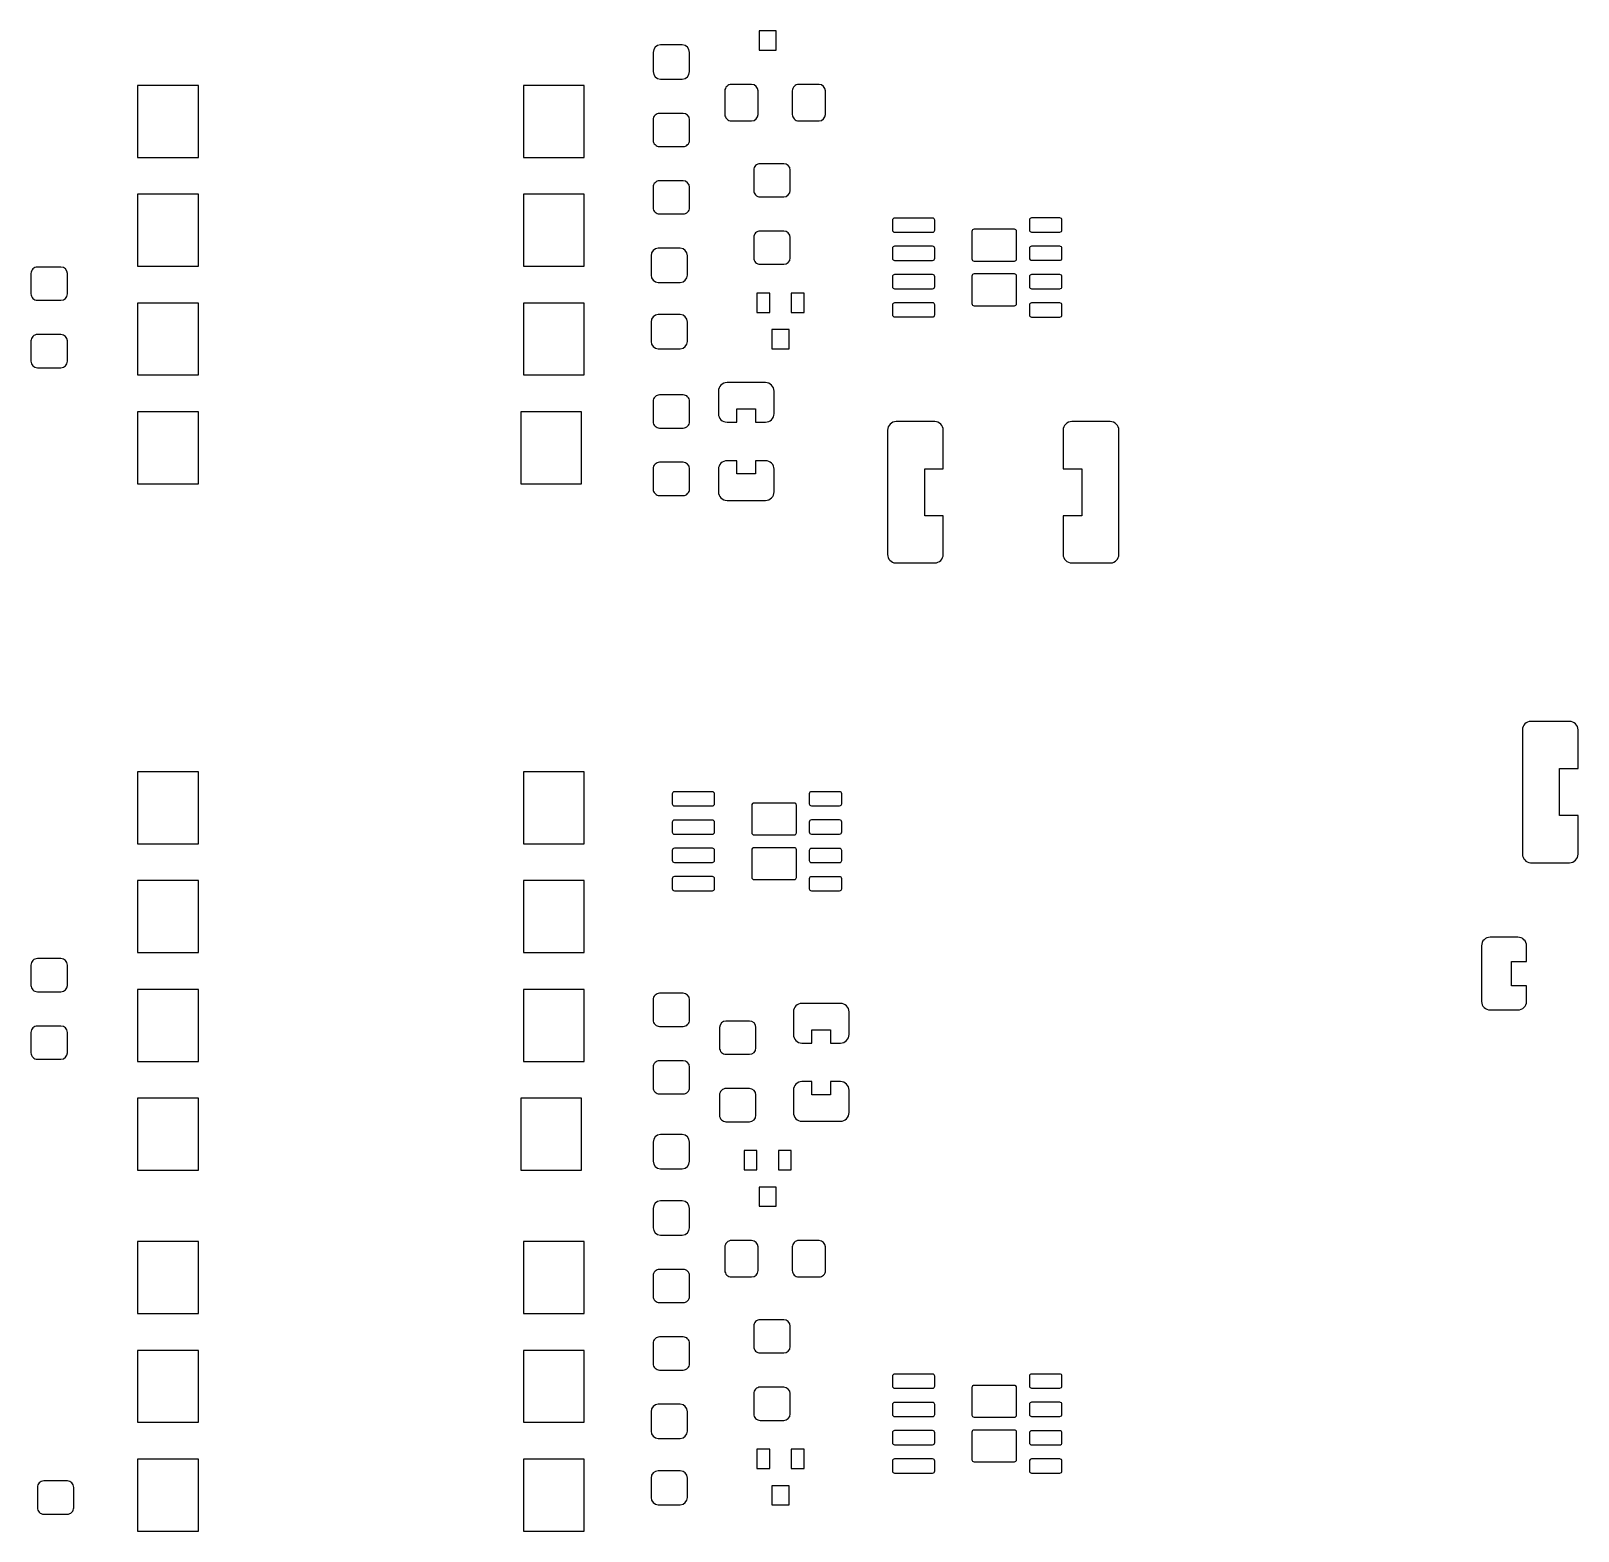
# Model space of a CAD drawing. Extents: x -210 to 210, y -160 to 160.
# Drawn here: x -57.18 to -21.05, y 59.18 to 94.22 of the extents above; entities that cross this region are included whole.
import ezdxf

# ---------------------------------------------------------------- set-up
doc = ezdxf.new("R2010")
doc.units = 0
doc.header["$MEASUREMENT"] = 0
doc.layers.get('0').update_dxf_attribs({"linetype": 'CONTINUOUS'})

msp = doc.modelspace()

# ---------------------------------------------------------------- linework, layer by layer
for points in [[(-39.77, 94.215), (-40.17, 94.215), (-40.17, 94.215), (-40.17, 93.765), (-40.17, 93.765), (-39.77, 93.765), (-39.77, 93.765), (-39.77, 94.215)], [(-53.265, 92.94), (-54.685, 92.94), (-54.685, 92.94), (-54.685, 91.26), (-54.685, 91.26), (-53.265, 91.26), (-53.265, 91.26), (-53.265, 92.94)], [(-44.255, 92.94), (-45.675, 92.94), (-45.675, 92.94), (-45.675, 91.26), (-45.675, 91.26), (-44.255, 91.26), (-44.255, 91.26), (-44.255, 92.94)], [(-53.265, 90.4), (-54.685, 90.4), (-54.685, 90.4), (-54.685, 88.72), (-54.685, 88.72), (-53.265, 88.72), (-53.265, 88.72), (-53.265, 90.4)], [(-44.255, 90.4), (-45.675, 90.4), (-45.675, 90.4), (-45.675, 88.72), (-45.675, 88.72), (-44.255, 88.72), (-44.255, 88.72), (-44.255, 90.4)], [(-53.265, 87.86), (-54.685, 87.86), (-54.685, 87.86), (-54.685, 86.18), (-54.685, 86.18), (-53.265, 86.18), (-53.265, 86.18), (-53.265, 87.86)], [(-44.255, 87.86), (-45.675, 87.86), (-45.675, 87.86), (-45.675, 86.18), (-45.675, 86.18), (-44.255, 86.18), (-44.255, 86.18), (-44.255, 87.86)], [(-39.919998, 88.09), (-40.22, 88.09), (-40.22, 88.09), (-40.22, 87.64), (-40.22, 87.64), (-39.919998, 87.64), (-39.919998, 87.64), (-39.919998, 88.09)], [(-39.12, 88.09), (-39.42, 88.09), (-39.42, 88.09), (-39.42, 87.64), (-39.42, 87.64), (-39.12, 87.64), (-39.12, 87.64), (-39.12, 88.09)], [(-39.469998, 87.24), (-39.870002, 87.24), (-39.870002, 87.24), (-39.870002, 86.79), (-39.870002, 86.79), (-39.469998, 86.79), (-39.469998, 86.79), (-39.469998, 87.24)], [(-53.265, 85.32), (-54.685, 85.32), (-54.685, 85.32), (-54.685, 83.64), (-54.685, 83.64), (-53.265, 83.64), (-53.265, 83.64), (-53.265, 85.32)], [(-44.315, 85.32), (-45.735, 85.32), (-45.735, 85.32), (-45.735, 83.64), (-45.735, 83.64), (-44.315, 83.64), (-44.315, 83.64), (-44.315, 85.32)], [(-53.265, 76.909995), (-54.685, 76.909995), (-54.685, 76.909995), (-54.685, 75.23), (-54.685, 75.23), (-53.265, 75.23), (-53.265, 75.23), (-53.265, 76.909995)], [(-44.255, 76.909995), (-45.675, 76.909995), (-45.675, 76.909995), (-45.675, 75.23), (-45.675, 75.23), (-44.255, 75.23), (-44.255, 75.23), (-44.255, 76.909995)], [(-53.265, 74.369995), (-54.685, 74.369995), (-54.685, 74.369995), (-54.685, 72.690005), (-54.685, 72.690005), (-53.265, 72.690005), (-53.265, 72.690005), (-53.265, 74.369995)], [(-44.255, 74.369995), (-45.675, 74.369995), (-45.675, 74.369995), (-45.675, 72.690005), (-45.675, 72.690005), (-44.255, 72.690005), (-44.255, 72.690005), (-44.255, 74.369995)], [(-53.265, 71.829995), (-54.685, 71.829995), (-54.685, 71.829995), (-54.685, 70.150005), (-54.685, 70.150005), (-53.265, 70.150005), (-53.265, 70.150005), (-53.265, 71.829995)], [(-44.255, 71.829995), (-45.675, 71.829995), (-45.675, 71.829995), (-45.675, 70.150005), (-45.675, 70.150005), (-44.255, 70.150005), (-44.255, 70.150005), (-44.255, 71.829995)], [(-53.265, 69.289995), (-54.685, 69.289995), (-54.685, 69.289995), (-54.685, 67.610005), (-54.685, 67.610005), (-53.265, 67.610005), (-53.265, 67.610005), (-53.265, 69.289995)], [(-44.315, 69.289995), (-45.735, 69.289995), (-45.735, 69.289995), (-45.735, 67.610005), (-45.735, 67.610005), (-44.315, 67.610005), (-44.315, 67.610005), (-44.315, 69.289995)], [(-40.22, 68.065005), (-40.52, 68.065005), (-40.52, 68.065005), (-40.52, 67.615), (-40.52, 67.615), (-40.22, 67.615), (-40.22, 67.615), (-40.22, 68.065005)], [(-39.42, 68.065005), (-39.72, 68.065005), (-39.72, 68.065005), (-39.72, 67.615), (-39.72, 67.615), (-39.42, 67.615), (-39.42, 67.615), (-39.42, 68.065005)], [(-39.77, 67.215005), (-40.17, 67.215005), (-40.17, 67.215005), (-40.17, 66.765005), (-40.17, 66.765005), (-39.77, 66.765005), (-39.77, 66.765005), (-39.77, 67.215005)], [(-53.265, 65.94), (-54.685, 65.94), (-54.685, 65.94), (-54.685, 64.26), (-54.685, 64.26), (-53.265, 64.26), (-53.265, 64.26), (-53.265, 65.94)], [(-44.255, 65.94), (-45.675, 65.94), (-45.675, 65.94), (-45.675, 64.26), (-45.675, 64.26), (-44.255, 64.26), (-44.255, 64.26), (-44.255, 65.94)], [(-53.265, 63.4), (-54.685, 63.4), (-54.685, 63.4), (-54.685, 61.72), (-54.685, 61.72), (-53.265, 61.72), (-53.265, 61.72), (-53.265, 63.4)], [(-44.255, 63.4), (-45.675, 63.4), (-45.675, 63.4), (-45.675, 61.72), (-45.675, 61.72), (-44.255, 61.72), (-44.255, 61.72), (-44.255, 63.4)], [(-39.919998, 61.09), (-40.22, 61.09), (-40.22, 61.09), (-40.22, 60.64), (-40.22, 60.64), (-39.919998, 60.64), (-39.919998, 60.64), (-39.919998, 61.09)], [(-39.12, 61.09), (-39.42, 61.09), (-39.42, 61.09), (-39.42, 60.64), (-39.42, 60.64), (-39.12, 60.64), (-39.12, 60.64), (-39.12, 61.09)], [(-53.265, 60.86), (-54.685, 60.86), (-54.685, 60.86), (-54.685, 59.18), (-54.685, 59.18), (-53.265, 59.18), (-53.265, 59.18), (-53.265, 60.86)], [(-44.255, 60.86), (-45.675, 60.86), (-45.675, 60.86), (-45.675, 59.18), (-45.675, 59.18), (-44.255, 59.18), (-44.255, 59.18), (-44.255, 60.86)], [(-39.469998, 60.24), (-39.870002, 60.24), (-39.870002, 60.24), (-39.870002, 59.79), (-39.870002, 59.79), (-39.469998, 59.79), (-39.469998, 59.79), (-39.469998, 60.24)]]:
    msp.add_lwpolyline(points)
for points in [[(-41.795, 93.715, 0.404353), (-41.963999, 93.89), (-41.963999, 93.89), (-42.475996, 93.89), (-42.475996, 93.89, 0.40441), (-42.645, 93.715), (-42.645, 93.715), (-42.645, 93.265), (-42.645, 93.265, 0.404425), (-42.475996, 93.09), (-42.475996, 93.09), (-41.963999, 93.09), (-41.963999, 93.09, 0.404368), (-41.795, 93.265), (-41.795, 93.265), (-41.795, 93.715)], [(-40.195, 92.815, 0.414161), (-40.344998, 92.965), (-40.344998, 92.965), (-40.82, 92.965), (-40.82, 92.965, 0.414285), (-40.97, 92.815), (-40.97, 92.815), (-40.97, 92.265), (-40.97, 92.265, 0.41428), (-40.82, 92.115), (-40.82, 92.115), (-40.344998, 92.115), (-40.344998, 92.115, 0.414166), (-40.195, 92.265), (-40.195, 92.265), (-40.195, 92.815)], [(-38.62, 92.815, 0.414185), (-38.770002, 92.965), (-38.770002, 92.965), (-39.244998, 92.965), (-39.244998, 92.965, 0.414266), (-39.395, 92.815), (-39.395, 92.815), (-39.395, 92.265), (-39.395, 92.265, 0.414261), (-39.244998, 92.115), (-39.244998, 92.115), (-38.770002, 92.115), (-38.770002, 92.115, 0.414199), (-38.62, 92.265), (-38.62, 92.265), (-38.62, 92.815)], [(-41.795, 92.14, 0.414185), (-41.945, 92.29), (-41.945, 92.29), (-42.495, 92.29), (-42.495, 92.29, 0.41429), (-42.645, 92.14), (-42.645, 92.14), (-42.645, 91.665), (-42.645, 91.665, 0.414223), (-42.495, 91.515), (-42.495, 91.515), (-41.945, 91.515), (-41.945, 91.515, 0.414223), (-41.795, 91.665), (-41.795, 91.665), (-41.795, 92.14)], [(-39.445002, 90.965, 0.414156), (-39.595, 91.115), (-39.595, 91.115), (-40.144998, 91.115), (-40.144998, 91.115, 0.414228), (-40.295, 90.965), (-40.295, 90.965), (-40.295, 90.49), (-40.295, 90.49, 0.414271), (-40.144998, 90.34), (-40.144998, 90.34), (-39.595, 90.34), (-39.595, 90.34, 0.414156), (-39.445002, 90.49), (-39.445002, 90.49), (-39.445002, 90.965)], [(-41.795, 90.565, 0.414204), (-41.945, 90.715), (-41.945, 90.715), (-42.495, 90.715), (-42.495, 90.715, 0.414261), (-42.645, 90.565), (-42.645, 90.565), (-42.645, 90.09), (-42.645, 90.09, 0.41428), (-42.495, 89.94), (-42.495, 89.94), (-41.945, 89.94), (-41.945, 89.94, 0.414233), (-41.795, 90.09), (-41.795, 90.09), (-41.795, 90.565)], [(-36.068, 89.795, 0.416896), (-36.118, 89.845), (-36.118, 89.845), (-37.007998, 89.845), (-37.007998, 89.845, 0.411562), (-37.058, 89.795), (-37.058, 89.795), (-37.058, 89.565), (-37.058, 89.565, 0.411505), (-37.007998, 89.515), (-37.007998, 89.515), (-36.118, 89.515), (-36.118, 89.515, 0.416766), (-36.068, 89.565), (-36.068, 89.565), (-36.068, 89.795)], [(-33.098, 89.797002, 0.419973), (-33.147998, 89.847002), (-33.147998, 89.847002), (-33.808, 89.847002), (-33.808, 89.847002, 0.414201), (-33.858, 89.797002), (-33.858, 89.797002), (-33.858, 89.567002), (-33.858, 89.567002, 0.40863), (-33.808, 89.517002), (-33.808, 89.517002), (-33.147998, 89.517002), (-33.147998, 89.517002, 0.414143), (-33.098, 89.567002), (-33.098, 89.567002), (-33.098, 89.797002)], [(-39.445002, 89.39, 0.414147), (-39.595, 89.54), (-39.595, 89.54), (-40.144998, 89.54), (-40.144998, 89.54, 0.414247), (-40.295, 89.39), (-40.295, 89.39), (-40.295, 88.915), (-40.295, 88.915, 0.414256), (-40.144998, 88.765), (-40.144998, 88.765), (-39.595, 88.765), (-39.595, 88.765, 0.414156), (-39.445002, 88.915), (-39.445002, 88.915), (-39.445002, 89.39)], [(-34.157998, 89.532998, 0.417987), (-34.208, 89.582998), (-34.208, 89.582998), (-35.15, 89.582998), (-35.15, 89.582998, 0.414267), (-35.2, 89.532998), (-35.2, 89.532998), (-35.2, 88.89), (-35.2, 88.89, 0.413242), (-35.15, 88.84), (-35.15, 88.84), (-34.208, 88.84), (-34.208, 88.84, 0.417099), (-34.157998, 88.89), (-34.157998, 88.89), (-34.157998, 89.532998)], [(-41.845, 88.965, 0.40432), (-42.013999, 89.14), (-42.013999, 89.14), (-42.526001, 89.14), (-42.526001, 89.14, 0.404433), (-42.695, 88.965), (-42.695, 88.965), (-42.695, 88.515), (-42.695, 88.515, 0.404425), (-42.526001, 88.34), (-42.526001, 88.34), (-42.013999, 88.34), (-42.013999, 88.34, 0.40432), (-41.845, 88.515), (-41.845, 88.515), (-41.845, 88.965)], [(-36.068, 89.135, 0.416954), (-36.118, 89.185), (-36.118, 89.185), (-37.007998, 89.185), (-37.007998, 89.185, 0.411562), (-37.058, 89.135), (-37.058, 89.135), (-37.058, 88.905), (-37.058, 88.905, 0.411491), (-37.007998, 88.855), (-37.007998, 88.855), (-36.118, 88.855), (-36.118, 88.855, 0.416824), (-36.068, 88.905), (-36.068, 88.905), (-36.068, 89.135)], [(-33.098, 89.137998, 0.414043), (-33.147998, 89.187998), (-33.147998, 89.187998), (-33.808, 89.187998), (-33.808, 89.187998, 0.408518), (-33.858, 89.137998), (-33.858, 89.137998), (-33.858, 88.907998), (-33.858, 88.907998, 0.414372), (-33.808, 88.857998), (-33.808, 88.857998), (-33.147998, 88.857998), (-33.147998, 88.857998, 0.420076), (-33.098, 88.907998), (-33.098, 88.907998), (-33.098, 89.137998)], [(-56.325, 88.55, 0.414194), (-56.475, 88.7), (-56.475, 88.7), (-57.025, 88.7), (-57.025, 88.7, 0.414271), (-57.175, 88.55), (-57.175, 88.55), (-57.175, 88.075), (-57.175, 88.075, 0.414242), (-57.025, 87.925), (-57.025, 87.925), (-56.475, 87.925), (-56.475, 87.925, 0.414109), (-56.325, 88.075), (-56.325, 88.075), (-56.325, 88.55)], [(-36.068, 88.475, 0.417012), (-36.118, 88.525), (-36.118, 88.525), (-37.007998, 88.525), (-37.007998, 88.525, 0.411576), (-37.058, 88.475), (-37.058, 88.475), (-37.058, 88.245), (-37.058, 88.245, 0.411519), (-37.007998, 88.195), (-37.007998, 88.195), (-36.118, 88.195), (-36.118, 88.195, 0.416896), (-36.068, 88.245), (-36.068, 88.245), (-36.068, 88.475)], [(-34.157998, 88.49, 0.417041), (-34.208, 88.54), (-34.208, 88.54), (-35.15, 88.54), (-35.15, 88.54, 0.413356), (-35.2, 88.49), (-35.2, 88.49), (-35.2, 87.847002), (-35.2, 87.847002, 0.414053), (-35.15, 87.797002), (-35.15, 87.797002), (-34.208, 87.797002), (-34.208, 87.797002, 0.418088), (-34.157998, 87.847002), (-34.157998, 87.847002), (-34.157998, 88.49)], [(-33.098, 88.472998, 0.414072), (-33.147998, 88.522998), (-33.147998, 88.522998), (-33.808, 88.522998), (-33.808, 88.522998, 0.408518), (-33.858, 88.472998), (-33.858, 88.472998), (-33.858, 88.242998), (-33.858, 88.242998, 0.414316), (-33.808, 88.192998), (-33.808, 88.192998), (-33.147998, 88.192998), (-33.147998, 88.192998, 0.420076), (-33.098, 88.242998), (-33.098, 88.242998), (-33.098, 88.472998)], [(-36.068, 87.815, 0.41691), (-36.118, 87.865), (-36.118, 87.865), (-37.007998, 87.865), (-37.007998, 87.865, 0.411519), (-37.058, 87.815), (-37.058, 87.815), (-37.058, 87.585), (-37.058, 87.585, 0.411576), (-37.007998, 87.535), (-37.007998, 87.535), (-36.118, 87.535), (-36.118, 87.535, 0.416954), (-36.068, 87.585), (-36.068, 87.585), (-36.068, 87.815)], [(-33.098, 87.812002, 0.420032), (-33.147998, 87.862002), (-33.147998, 87.862002), (-33.808, 87.862002), (-33.808, 87.862002, 0.414201), (-33.858, 87.812002), (-33.858, 87.812002), (-33.858, 87.582998), (-33.858, 87.582998, 0.414329), (-33.808, 87.532002), (-33.808, 87.532002), (-33.147998, 87.532002), (-33.147998, 87.532002, 0.420046), (-33.098, 87.582998), (-33.098, 87.582998), (-33.098, 87.812002)], [(-41.845, 87.415, 0.404336), (-42.013999, 87.59), (-42.013999, 87.59), (-42.526001, 87.59), (-42.526001, 87.59, 0.404465), (-42.695, 87.415), (-42.695, 87.415), (-42.695, 86.965), (-42.695, 86.965, 0.404433), (-42.526001, 86.79), (-42.526001, 86.79), (-42.013999, 86.79), (-42.013999, 86.79, 0.404367), (-41.845, 86.965), (-41.845, 86.965), (-41.845, 87.415)], [(-56.325, 86.975, 0.414185), (-56.475, 87.125), (-56.475, 87.125), (-57.025, 87.125), (-57.025, 87.125, 0.41428), (-57.175, 86.975), (-57.175, 86.975), (-57.175, 86.5), (-57.175, 86.5, 0.414271), (-57.025, 86.35), (-57.025, 86.35), (-56.475, 86.35), (-56.475, 86.35, 0.414118), (-56.325, 86.5), (-56.325, 86.5), (-56.325, 86.975)], [(-39.82, 85.802998, 0.413653), (-40.02, 86.002002), (-40.02, 86.002002), (-40.92, 86.002002), (-40.92, 86.002002, 0.413685), (-41.12, 85.802998), (-41.12, 85.802998), (-41.12, 85.277002), (-41.12, 85.277002, 0.413717), (-40.92, 85.077998), (-40.92, 85.077998), (-40.687, 85.077998), (-40.687, 85.077998), (-40.687, 85.385996), (-40.687, 85.385996), (-40.252998, 85.385996), (-40.252998, 85.385996), (-40.252998, 85.077998), (-40.252998, 85.077998), (-40.02, 85.077998), (-40.02, 85.077998, 0.413653), (-39.82, 85.277002), (-39.82, 85.277002), (-39.82, 85.802998)], [(-41.795, 85.565, 0.414223), (-41.945, 85.715), (-41.945, 85.715), (-42.495, 85.715), (-42.495, 85.715, 0.41428), (-42.645, 85.565), (-42.645, 85.565), (-42.645, 85.09), (-42.645, 85.09, 0.414261), (-42.495, 84.94), (-42.495, 84.94), (-41.945, 84.94), (-41.945, 84.94, 0.414233), (-41.795, 85.09), (-41.795, 85.09), (-41.795, 85.565)], [(-35.87, 84.89, 0.41436), (-36.07, 85.09), (-36.07, 85.09), (-36.97, 85.09), (-36.97, 85.09, 0.414421), (-37.17, 84.89), (-37.17, 84.89), (-37.17, 81.99), (-37.17, 81.99, 0.395568), (-36.982998, 81.79), (-36.982998, 81.79), (-36.07, 81.79), (-36.07, 81.79, 0.414349), (-35.87, 81.99), (-35.87, 81.99), (-35.87, 82.89), (-35.87, 82.89), (-36.302998, 82.89), (-36.302998, 82.89), (-36.302998, 83.99), (-36.302998, 83.99), (-35.87, 83.99), (-35.87, 83.99), (-35.87, 84.89)], [(-31.769998, 84.89, 0.414342), (-31.970002, 85.09), (-31.970002, 85.09), (-32.869998, 85.09), (-32.869998, 85.09, 0.414417), (-33.070002, 84.89), (-33.070002, 84.89), (-33.070002, 83.99), (-33.070002, 83.99), (-32.637, 83.99), (-32.637, 83.99), (-32.637, 82.89), (-32.637, 82.89), (-33.070002, 82.89), (-33.070002, 82.89), (-33.070002, 81.99), (-33.070002, 81.99, 0.414417), (-32.869998, 81.79), (-32.869998, 81.79), (-31.957, 81.79), (-31.957, 81.79, 0.39548), (-31.769998, 81.99), (-31.769998, 81.99), (-31.769998, 84.89)], [(-41.795, 83.99, 0.414166), (-41.945, 84.14), (-41.945, 84.14), (-42.495, 84.14), (-42.495, 84.14, 0.414252), (-42.645, 83.99), (-42.645, 83.99), (-42.645, 83.515), (-42.645, 83.515, 0.414261), (-42.495, 83.365), (-42.495, 83.365), (-41.945, 83.365), (-41.945, 83.365, 0.414223), (-41.795, 83.515), (-41.795, 83.515), (-41.795, 83.99)], [(-39.82, 83.977002, 0.415098), (-40.02, 84.177002), (-40.02, 84.177002), (-40.252998, 84.177002), (-40.252998, 84.177002), (-40.252998, 83.869004), (-40.252998, 83.869004), (-40.687, 83.869004), (-40.687, 83.869004), (-40.687, 84.177002), (-40.687, 84.177002), (-40.92, 84.177002), (-40.92, 84.177002, 0.415162), (-41.12, 83.977002), (-41.12, 83.977002), (-41.12, 83.452998), (-41.12, 83.452998, 0.415144), (-40.92, 83.252002), (-40.92, 83.252002), (-40.02, 83.252002), (-40.02, 83.252002, 0.415097), (-39.82, 83.452998), (-39.82, 83.452998), (-39.82, 83.977002)], [(-21.045999, 77.89, 0.415066), (-21.245999, 78.089995), (-21.245999, 78.089995), (-22.145999, 78.089995), (-22.145999, 78.089995, 0.413681), (-22.345999, 77.89), (-22.345999, 77.89), (-22.345999, 74.989995), (-22.345999, 74.989995, 0.396256), (-22.158, 74.79), (-22.158, 74.79), (-21.245999, 74.79), (-21.245999, 74.79, 0.415051), (-21.045999, 74.989995), (-21.045999, 74.989995), (-21.045999, 75.889995), (-21.045999, 75.889995), (-21.478999, 75.889995), (-21.478999, 75.889995), (-21.478999, 76.99), (-21.478999, 76.99), (-21.045999, 76.99), (-21.045999, 76.99), (-21.045999, 77.89)], [(-41.21, 76.394995, 0.414185), (-41.26, 76.445), (-41.26, 76.445), (-42.15, 76.445), (-42.15, 76.445, 0.414414), (-42.2, 76.394995), (-42.2, 76.394995), (-42.2, 76.165), (-42.2, 76.165, 0.414214), (-42.15, 76.114995), (-42.15, 76.114995), (-41.26, 76.114995), (-41.26, 76.114995, 0.414271), (-41.21, 76.165), (-41.21, 76.165), (-41.21, 76.394995)], [(-38.24, 76.397998, 0.411152), (-38.290002, 76.448003), (-38.290002, 76.448003), (-38.95, 76.448003), (-38.95, 76.448003, 0.411306), (-39, 76.397998), (-39, 76.397998), (-39, 76.168003), (-39, 76.168003, 0.41733), (-38.95, 76.117998), (-38.95, 76.117998), (-38.290002, 76.117998), (-38.290002, 76.117998, 0.416938), (-38.24, 76.168003), (-38.24, 76.168003), (-38.24, 76.397998)], [(-39.299998, 76.132998, 0.4149), (-39.35, 76.182998), (-39.35, 76.182998), (-40.292, 76.182998), (-40.292, 76.182998, 0.417076), (-40.342, 76.132998), (-40.342, 76.132998), (-40.342, 75.49), (-40.342, 75.49, 0.416062), (-40.292, 75.439995), (-40.292, 75.439995), (-39.35, 75.439995), (-39.35, 75.439995, 0.413956), (-39.299998, 75.49), (-39.299998, 75.49), (-39.299998, 76.132998)], [(-41.21, 75.735005, 0.414128), (-41.26, 75.784995), (-41.26, 75.784995), (-42.15, 75.784995), (-42.15, 75.784995, 0.414385), (-42.2, 75.735005), (-42.2, 75.735005), (-42.2, 75.505005), (-42.2, 75.505005, 0.414299), (-42.15, 75.455005), (-42.15, 75.455005), (-41.26, 75.455005), (-41.26, 75.455005, 0.414271), (-41.21, 75.505005), (-41.21, 75.505005), (-41.21, 75.735005)], [(-38.24, 75.736997, 0.417039), (-38.290002, 75.787002), (-38.290002, 75.787002), (-38.95, 75.787002), (-38.95, 75.787002, 0.417171), (-39, 75.736997), (-39, 75.736997), (-39, 75.507002), (-39, 75.507002, 0.411433), (-38.95, 75.456997), (-38.95, 75.456997), (-38.290002, 75.456997), (-38.290002, 75.456997, 0.41111), (-38.24, 75.507002), (-38.24, 75.507002), (-38.24, 75.736997)], [(-41.21, 75.075, 0.414214), (-41.26, 75.125), (-41.26, 75.125), (-42.15, 75.125), (-42.15, 75.125, 0.414471), (-42.2, 75.075), (-42.2, 75.075), (-42.2, 74.845), (-42.2, 74.845, 0.414242), (-42.15, 74.795), (-42.15, 74.795), (-41.26, 74.795), (-41.26, 74.795, 0.414357), (-41.21, 74.845), (-41.21, 74.845), (-41.21, 75.075)], [(-39.299998, 75.09, 0.413928), (-39.35, 75.14), (-39.35, 75.14), (-40.292, 75.14), (-40.292, 75.14, 0.416135), (-40.342, 75.09), (-40.342, 75.09), (-40.342, 74.446997), (-40.342, 74.446997, 0.416989), (-40.292, 74.396997), (-40.292, 74.396997), (-39.35, 74.396997), (-39.35, 74.396997, 0.414871), (-39.299998, 74.446997), (-39.299998, 74.446997), (-39.299998, 75.09)], [(-38.24, 75.071997, 0.41701), (-38.290002, 75.121997), (-38.290002, 75.121997), (-38.95, 75.121997), (-38.95, 75.121997, 0.417142), (-39, 75.071997), (-39, 75.071997), (-39, 74.841997), (-39, 74.841997, 0.411404), (-38.95, 74.791997), (-38.95, 74.791997), (-38.290002, 74.791997), (-38.290002, 74.791997, 0.41118), (-38.24, 74.841997), (-38.24, 74.841997), (-38.24, 75.071997)], [(-41.21, 74.415, 0.414214), (-41.26, 74.465), (-41.26, 74.465), (-42.15, 74.465), (-42.15, 74.465, 0.414414), (-42.2, 74.415), (-42.2, 74.415), (-42.2, 74.185), (-42.2, 74.185, 0.414271), (-42.15, 74.135), (-42.15, 74.135), (-41.26, 74.135), (-41.26, 74.135, 0.414271), (-41.21, 74.185), (-41.21, 74.185), (-41.21, 74.415)], [(-38.24, 74.413003, 0.411123), (-38.290002, 74.463003), (-38.290002, 74.463003), (-38.95, 74.463003), (-38.95, 74.463003, 0.411277), (-39, 74.413003), (-39, 74.413003), (-39, 74.181997), (-39, 74.181997, 0.41142), (-38.95, 74.133003), (-38.95, 74.133003), (-38.290002, 74.133003), (-38.290002, 74.133003, 0.41115), (-38.24, 74.181997), (-38.24, 74.181997), (-38.24, 74.413003)], [(-22.25, 72.849995, 0.414403), (-22.45, 73.05), (-22.45, 73.05), (-23.1, 73.05), (-23.1, 73.05, 0.414432), (-23.3, 72.849995), (-23.3, 72.849995), (-23.3, 71.549995), (-23.3, 71.549995, 0.414453), (-23.1, 71.35), (-23.1, 71.35), (-22.45, 71.35), (-22.45, 71.35, 0.414385), (-22.25, 71.549995), (-22.25, 71.549995), (-22.25, 71.916997), (-22.25, 71.916997), (-22.6, 71.916997), (-22.6, 71.916997), (-22.6, 72.483003), (-22.6, 72.483003), (-22.25, 72.483003), (-22.25, 72.483003), (-22.25, 72.849995)], [(-56.325, 72.399995, 0.414185), (-56.475, 72.55), (-56.475, 72.55), (-57.025, 72.55), (-57.025, 72.55, 0.414252), (-57.175, 72.399995), (-57.175, 72.399995), (-57.175, 71.925), (-57.175, 71.925, 0.414261), (-57.025, 71.774995), (-57.025, 71.774995), (-56.475, 71.774995), (-56.475, 71.774995, 0.414137), (-56.325, 71.925), (-56.325, 71.925), (-56.325, 72.399995)], [(-41.795, 71.59, 0.414166), (-41.945, 71.74), (-41.945, 71.74), (-42.495, 71.74), (-42.495, 71.74, 0.414252), (-42.645, 71.59), (-42.645, 71.59), (-42.645, 71.115), (-42.645, 71.115, 0.414252), (-42.495, 70.965), (-42.495, 70.965), (-41.945, 70.965), (-41.945, 70.965, 0.414233), (-41.795, 71.115), (-41.795, 71.115), (-41.795, 71.59)], [(-38.07, 71.303003, 0.413639), (-38.27, 71.502002), (-38.27, 71.502002), (-39.17, 71.502002), (-39.17, 71.502002, 0.413685), (-39.37, 71.303003), (-39.37, 71.303003), (-39.37, 70.776997), (-39.37, 70.776997, 0.413728), (-39.17, 70.578003), (-39.17, 70.578003), (-38.937, 70.578003), (-38.937, 70.578003), (-38.937, 70.886001), (-38.937, 70.886001), (-38.502998, 70.886001), (-38.502998, 70.886001), (-38.502998, 70.578003), (-38.502998, 70.578003), (-38.27, 70.578003), (-38.27, 70.578003, 0.413639), (-38.07, 70.776997), (-38.07, 70.776997), (-38.07, 71.303003)], [(-56.325, 70.825005, 0.414185), (-56.475, 70.975), (-56.475, 70.975), (-57.025, 70.975), (-57.025, 70.975, 0.414252), (-57.175, 70.825005), (-57.175, 70.825005), (-57.175, 70.35), (-57.175, 70.35, 0.414252), (-57.025, 70.199995), (-57.025, 70.199995), (-56.475, 70.199995), (-56.475, 70.199995, 0.414109), (-56.325, 70.35), (-56.325, 70.35), (-56.325, 70.825005)], [(-40.245, 70.940005, 0.414194), (-40.395, 71.09), (-40.395, 71.09), (-40.945, 71.09), (-40.945, 71.09, 0.414175), (-41.095, 70.940005), (-41.095, 70.940005), (-41.095, 70.465), (-41.095, 70.465, 0.414252), (-40.945, 70.315005), (-40.945, 70.315005), (-40.395, 70.315005), (-40.395, 70.315005, 0.414185), (-40.245, 70.465), (-40.245, 70.465), (-40.245, 70.940005)], [(-41.795, 70.015, 0.414194), (-41.945, 70.165), (-41.945, 70.165), (-42.495, 70.165), (-42.495, 70.165, 0.414252), (-42.645, 70.015), (-42.645, 70.015), (-42.645, 69.54), (-42.645, 69.54, 0.414252), (-42.495, 69.39), (-42.495, 69.39), (-41.945, 69.39), (-41.945, 69.39, 0.414214), (-41.795, 69.54), (-41.795, 69.54), (-41.795, 70.015)], [(-40.245, 69.365, 0.414185), (-40.395, 69.514995), (-40.395, 69.514995), (-40.945, 69.514995), (-40.945, 69.514995, 0.414214), (-41.095, 69.365), (-41.095, 69.365), (-41.095, 68.89), (-41.095, 68.89, 0.414223), (-40.945, 68.740005), (-40.945, 68.740005), (-40.395, 68.740005), (-40.395, 68.740005, 0.414185), (-40.245, 68.89), (-40.245, 68.89), (-40.245, 69.365)], [(-38.07, 69.476997, 0.415098), (-38.27, 69.677002), (-38.27, 69.677002), (-38.502998, 69.677002), (-38.502998, 69.677002), (-38.502998, 69.369004), (-38.502998, 69.369004), (-38.937, 69.369004), (-38.937, 69.369004), (-38.937, 69.677002), (-38.937, 69.677002), (-39.17, 69.677002), (-39.17, 69.677002, 0.41517), (-39.37, 69.476997), (-39.37, 69.476997), (-39.37, 68.952998), (-39.37, 68.952998, 0.415158), (-39.17, 68.751997), (-39.17, 68.751997), (-38.27, 68.751997), (-38.27, 68.751997, 0.415105), (-38.07, 68.952998), (-38.07, 68.952998), (-38.07, 69.476997)], [(-41.795, 68.265, 0.404368), (-41.963999, 68.44), (-41.963999, 68.44), (-42.475996, 68.44), (-42.475996, 68.44, 0.404425), (-42.645, 68.265), (-42.645, 68.265), (-42.645, 67.815), (-42.645, 67.815, 0.404418), (-42.475996, 67.64), (-42.475996, 67.64), (-41.963999, 67.64), (-41.963999, 67.64, 0.404361), (-41.795, 67.815), (-41.795, 67.815), (-41.795, 68.265)], [(-41.795, 66.715, 0.404337), (-41.963999, 66.89), (-41.963999, 66.89), (-42.475996, 66.89), (-42.475996, 66.89, 0.40441), (-42.645, 66.715), (-42.645, 66.715), (-42.645, 66.265), (-42.645, 66.265, 0.404409), (-42.475996, 66.090005), (-42.475996, 66.090005), (-41.963999, 66.090005), (-41.963999, 66.090005, 0.404352), (-41.795, 66.265), (-41.795, 66.265), (-41.795, 66.715)], [(-40.195, 65.815, 0.414171), (-40.344998, 65.964995), (-40.344998, 65.964995), (-40.82, 65.964995), (-40.82, 65.964995, 0.414276), (-40.97, 65.815), (-40.97, 65.815), (-40.97, 65.265), (-40.97, 65.265, 0.414314), (-40.82, 65.114995), (-40.82, 65.114995), (-40.344998, 65.114995), (-40.344998, 65.114995, 0.41419), (-40.195, 65.265), (-40.195, 65.265), (-40.195, 65.815)], [(-38.62, 65.815, 0.414199), (-38.770002, 65.964995), (-38.770002, 65.964995), (-39.244998, 65.964995), (-39.244998, 65.964995, 0.414256), (-39.395, 65.815), (-39.395, 65.815), (-39.395, 65.265), (-39.395, 65.265, 0.414295), (-39.244998, 65.114995), (-39.244998, 65.114995), (-38.770002, 65.114995), (-38.770002, 65.114995, 0.414214), (-38.62, 65.265), (-38.62, 65.265), (-38.62, 65.815)], [(-41.795, 65.14, 0.414214), (-41.945, 65.289995), (-41.945, 65.289995), (-42.495, 65.289995), (-42.495, 65.289995, 0.414252), (-42.645, 65.14), (-42.645, 65.14), (-42.645, 64.664995), (-42.645, 64.664995, 0.41428), (-42.495, 64.515), (-42.495, 64.515), (-41.945, 64.515), (-41.945, 64.515, 0.414223), (-41.795, 64.664995), (-41.795, 64.664995), (-41.795, 65.14)], [(-39.445002, 63.965, 0.414137), (-39.595, 64.115005), (-39.595, 64.115005), (-40.144998, 64.115005), (-40.144998, 64.115005, 0.414237), (-40.295, 63.965), (-40.295, 63.965), (-40.295, 63.490005), (-40.295, 63.490005, 0.414276), (-40.144998, 63.34), (-40.144998, 63.34), (-39.595, 63.34), (-39.595, 63.34, 0.414185), (-39.445002, 63.490005), (-39.445002, 63.490005), (-39.445002, 63.965)], [(-41.795, 63.565, 0.414214), (-41.945, 63.715005), (-41.945, 63.715005), (-42.495, 63.715005), (-42.495, 63.715005, 0.414252), (-42.645, 63.565), (-42.645, 63.565), (-42.645, 63.089995), (-42.645, 63.089995, 0.41428), (-42.495, 62.94), (-42.495, 62.94), (-41.945, 62.94), (-41.945, 62.94, 0.414223), (-41.795, 63.089995), (-41.795, 63.089995), (-41.795, 63.565)], [(-39.445002, 62.39, 0.414156), (-39.595, 62.54), (-39.595, 62.54), (-40.144998, 62.54), (-40.144998, 62.54, 0.414237), (-40.295, 62.39), (-40.295, 62.39), (-40.295, 61.915), (-40.295, 61.915, 0.41428), (-40.144998, 61.765), (-40.144998, 61.765), (-39.595, 61.765), (-39.595, 61.765, 0.414156), (-39.445002, 61.915), (-39.445002, 61.915), (-39.445002, 62.39)], [(-36.068, 62.795, 0.417013), (-36.118, 62.845), (-36.118, 62.845), (-37.007998, 62.845), (-37.007998, 62.845, 0.411674), (-37.058, 62.795), (-37.058, 62.795), (-37.058, 62.565), (-37.058, 62.565, 0.411576), (-37.007998, 62.515), (-37.007998, 62.515), (-36.118, 62.515), (-36.118, 62.515, 0.416867), (-36.068, 62.565), (-36.068, 62.565), (-36.068, 62.795)], [(-34.157998, 62.532998, 0.418147), (-34.208, 62.582998), (-34.208, 62.582998), (-35.15, 62.582998), (-35.15, 62.582998, 0.414325), (-35.2, 62.532998), (-35.2, 62.532998), (-35.2, 61.89), (-35.2, 61.89, 0.413157), (-35.15, 61.84), (-35.15, 61.84), (-34.208, 61.84), (-34.208, 61.84, 0.41704), (-34.157998, 61.89), (-34.157998, 61.89), (-34.157998, 62.532998)], [(-33.098, 62.798003, 0.414072), (-33.147998, 62.848003), (-33.147998, 62.848003), (-33.808, 62.848003), (-33.808, 62.848003, 0.408546), (-33.858, 62.798003), (-33.858, 62.798003), (-33.858, 62.568003), (-33.858, 62.568003, 0.414359), (-33.808, 62.518003), (-33.808, 62.518003), (-33.147998, 62.518003), (-33.147998, 62.518003, 0.420061), (-33.098, 62.568003), (-33.098, 62.568003), (-33.098, 62.798003)], [(-36.068, 62.135, 0.416925), (-36.118, 62.185), (-36.118, 62.185), (-37.007998, 62.185), (-37.007998, 62.185, 0.411562), (-37.058, 62.135), (-37.058, 62.135), (-37.058, 61.905), (-37.058, 61.905, 0.411562), (-37.007998, 61.855), (-37.007998, 61.855), (-36.118, 61.855), (-36.118, 61.855, 0.416925), (-36.068, 61.905), (-36.068, 61.905), (-36.068, 62.135)], [(-33.098, 62.137002, 0.419974), (-33.147998, 62.187998), (-33.147998, 62.187998), (-33.808, 62.187998), (-33.808, 62.187998, 0.414258), (-33.858, 62.137002), (-33.858, 62.137002), (-33.858, 61.907998), (-33.858, 61.907998, 0.414344), (-33.808, 61.857998), (-33.808, 61.857998), (-33.147998, 61.857998), (-33.147998, 61.857998, 0.420061), (-33.098, 61.907998), (-33.098, 61.907998), (-33.098, 62.137002)], [(-41.845, 61.965, 0.404312), (-42.013999, 62.14), (-42.013999, 62.14), (-42.526001, 62.14), (-42.526001, 62.14, 0.404426), (-42.695, 61.965), (-42.695, 61.965), (-42.695, 61.515), (-42.695, 61.515, 0.404426), (-42.526001, 61.34), (-42.526001, 61.34), (-42.013999, 61.34), (-42.013999, 61.34, 0.404312), (-41.845, 61.515), (-41.845, 61.515), (-41.845, 61.965)], [(-36.068, 61.475, 0.416925), (-36.118, 61.525), (-36.118, 61.525), (-37.007998, 61.525), (-37.007998, 61.525, 0.411562), (-37.058, 61.475), (-37.058, 61.475), (-37.058, 61.245), (-37.058, 61.245, 0.411477), (-37.007998, 61.195), (-37.007998, 61.195), (-36.118, 61.195), (-36.118, 61.195, 0.416795), (-36.068, 61.245), (-36.068, 61.245), (-36.068, 61.475)], [(-34.157998, 61.49, 0.4172), (-34.208, 61.54), (-34.208, 61.54), (-35.15, 61.54), (-35.15, 61.54, 0.413385), (-35.2, 61.49), (-35.2, 61.49), (-35.2, 60.846997), (-35.2, 60.846997, 0.413954), (-35.15, 60.796997), (-35.15, 60.796997), (-34.208, 60.796997), (-34.208, 60.796997, 0.417855), (-34.157998, 60.846997), (-34.157998, 60.846997), (-34.157998, 61.49)], [(-33.098, 61.473003, 0.414158), (-33.147998, 61.523003), (-33.147998, 61.523003), (-33.808, 61.523003), (-33.808, 61.523003, 0.408574), (-33.858, 61.473003), (-33.858, 61.473003), (-33.858, 61.243003), (-33.858, 61.243003, 0.414259), (-33.808, 61.193003), (-33.808, 61.193003), (-33.147998, 61.193003), (-33.147998, 61.193003, 0.419958), (-33.098, 61.243003), (-33.098, 61.243003), (-33.098, 61.473003)], [(-36.068, 60.815, 0.416925), (-36.118, 60.865), (-36.118, 60.865), (-37.007998, 60.865), (-37.007998, 60.865, 0.411562), (-37.058, 60.815), (-37.058, 60.815), (-37.058, 60.585), (-37.058, 60.585, 0.411477), (-37.007998, 60.535), (-37.007998, 60.535), (-36.118, 60.535), (-36.118, 60.535, 0.416795), (-36.068, 60.585), (-36.068, 60.585), (-36.068, 60.815)], [(-33.098, 60.812002, 0.419959), (-33.147998, 60.862998), (-33.147998, 60.862998), (-33.808, 60.862998), (-33.808, 60.862998, 0.41437), (-33.858, 60.812002), (-33.858, 60.812002), (-33.858, 60.582998), (-33.858, 60.582998, 0.414231), (-33.808, 60.532998), (-33.808, 60.532998), (-33.147998, 60.532998), (-33.147998, 60.532998, 0.419958), (-33.098, 60.582998), (-33.098, 60.582998), (-33.098, 60.812002)], [(-56.175, 60.2, 0.414204), (-56.325, 60.35), (-56.325, 60.35), (-56.875, 60.35), (-56.875, 60.35, 0.41429), (-57.025, 60.2), (-57.025, 60.2), (-57.025, 59.725), (-57.025, 59.725, 0.414261), (-56.875, 59.575), (-56.875, 59.575), (-56.325, 59.575), (-56.325, 59.575, 0.414233), (-56.175, 59.725), (-56.175, 59.725), (-56.175, 60.2)], [(-41.845, 60.415, 0.40432), (-42.013999, 60.59), (-42.013999, 60.59), (-42.526001, 60.59), (-42.526001, 60.59, 0.404458), (-42.695, 60.415), (-42.695, 60.415), (-42.695, 59.965), (-42.695, 59.965, 0.404458), (-42.526001, 59.79), (-42.526001, 59.79), (-42.013999, 59.79), (-42.013999, 59.79, 0.404344), (-41.845, 59.965), (-41.845, 59.965), (-41.845, 60.415)]]:
    msp.add_lwpolyline(points, format="xyb")

doc.saveas('drawing.dxf')
